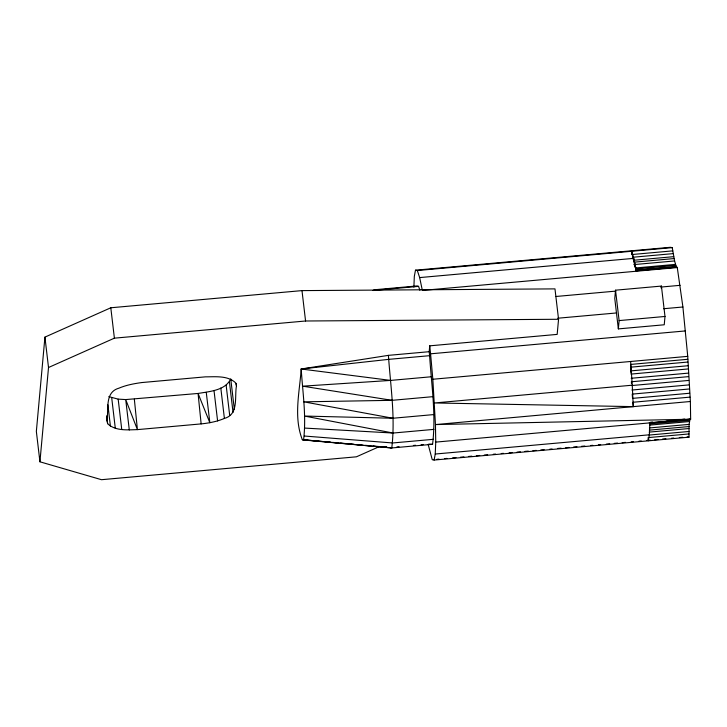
<?xml version="1.0" encoding="UTF-8"?>
<svg xmlns="http://www.w3.org/2000/svg" width="727" height="727" viewBox="0 0 727 727"><rect width="100%" height="100%" fill="white"/><g stroke="black" fill="none" stroke-linecap="round" stroke-linejoin="round"><path stroke-width="1.09" d="M428.158 444.406L432.256 459.728L434.11 460.055L689.014 437.172L689.087 424.386L690.059 419.206L649.275 422.869M303.568 439.989L391.78 447.959L432.565 444.297C436.209 414.917 431.465 385.083 429.621 355.685L388.836 359.347L301.205 368.998C299.551 392.498 293.454 416.889 302.314 439.671L303.568 439.989C306.485 416.444 302.677 392.544 301.205 368.998L388.409 355.358L429.194 351.695L429.721 345.834L557.173 334.393L558.554 319.271L554.974 288.883L301.987 290.609L110.804 307.775L44.929 337.119L36.35 431.402L39.93 461.799L101.507 479.702L356.421 456.81L379.067 446.723M388.409 355.358C390.544 386.073 395.443 417.243 391.78 447.959L302.314 439.671L322.597 441.489M413.89 287.074L414.317 276.414L415.48 270.19L670.385 247.298L672.239 247.634L674.601 260.948L676.255 266.673L677.273 267.554L682.907 306.994L687.742 356.357L690.377 401.504L690.65 419.215L435.746 442.107L435.255 454.03L434.11 460.055M688.914 433.946L648.13 437.609L648.23 440.835L649.375 434.801L649.865 422.878M39.93 461.799L48.518 367.508L44.929 337.119M106.878 420.742C108.968 409.555 104.37 392.235 118.937 388.173C126.18 385.092 133.941 383.647 141.701 382.566L205.423 376.85C215.51 376.877 227.842 375.323 235.721 382.938L236.466 385.864C234.367 397.051 238.965 414.372 224.398 418.434C217.01 421.569 209.094 423.087 201.143 423.896L137.421 429.621C127.489 429.875 115.357 431.147 107.623 423.677L106.478 417.362M615.524 290.191L614.769 298.506L618.35 328.895L664.242 324.778L664.996 316.463L661.416 286.075L615.524 290.191L619.113 320.589L618.35 328.895M661.225 288.146L661.416 286.075M636.488 271.216L633.79 258.358L631.454 251.297L636.488 271.216L631.454 251.297L631.79 253.45M108.786 396.642L118.165 399.132L125.716 399.577L198.071 393.461C209.349 391.48 225.234 390.608 230.75 378.903L234.33 409.301M48.518 367.508L114.393 338.164L305.567 320.998L558.554 319.271M415.48 270.19L417.334 270.526L672.239 247.634M631.954 254.532L672.739 250.87M632.399 257.285L673.184 253.623M417.334 270.526L419.661 277.587L633.79 258.358M634.017 260.23L673.702 256.667M634.435 262.138L674.12 258.567M633.817 264.61L674.601 260.948M418.57 286.365L377.786 290.028L376.232 289.61L372.96 290.518L376.232 289.61L417.016 285.947L418.57 286.365L419.87 290.255M636.316 267.899L675.474 264.383M675.874 265.437L635.598 269.054L636.634 270.78L676.91 267.163M676.255 266.673L635.98 270.29L676.619 267.063M677.273 267.554L422.36 290.437L419.661 277.587M556.046 296.471L615.824 291.109M660.943 287.056L680.118 285.329M557.682 318.235L616.632 312.946M663.587 308.73L682.907 306.994M619.113 320.589L664.996 316.463M429.721 345.834L430.584 353.813L685.488 330.921M432.838 396.669L392.053 400.332L302.714 386.173L390.69 380.412L431.474 376.75M435.746 442.107L435.455 424.577L432.829 379.249L687.742 356.357M687.769 359.292L630.673 364.427L630.945 373.015M630.718 367.171L687.815 362.046M630.882 370.87L687.978 365.745M630.981 374.087L688.078 368.962M631.2 378.267L688.296 373.133M688.469 376.641L631.372 381.775L631.499 383.665M630.636 361.492L632.254 385.201L434.446 402.967L633.281 406.629L690.377 401.504M631.627 385.564L688.723 380.439M631.908 390.026L689.014 384.901M689.332 388.981L632.236 394.107L632.545 398.369L689.641 393.243M433.928 429.375L393.143 433.038L304.459 416.053L392.898 418.252L433.683 414.59M689.978 397.133L632.881 402.267L633.281 406.629L435.455 424.577L690.65 419.215L690.305 418.643M433.519 439.308L392.734 442.97L304.331 436.027M650.62 422.205L652.828 422.005M667.159 420.724L669.358 420.524M674.874 420.024L677.082 419.833M682.589 419.334L684.798 419.134M649.874 423.886L689.559 420.324M396.851 446.951L399.05 446.751M413.381 445.469L415.59 445.269M421.097 444.77L423.305 444.579M428.812 444.079L432.565 444.297M649.665 425.113L689.35 421.551M649.402 427.949L689.087 424.386M649.311 430.13L688.987 426.567M649.229 432.111L688.905 428.548M435.255 454.03L649.375 434.801M649.256 435.046L688.942 431.484M436.773 459.319L439.035 459.119M444.688 458.61L446.951 458.41M452.603 457.901L455.993 457.592M460.509 457.192L463.908 456.883M468.424 456.483L471.814 456.174M476.339 455.765L479.729 455.465M484.246 455.057L487.644 454.757M493.297 454.248L495.55 454.048M501.203 453.539L503.466 453.33M509.118 452.83L512.508 452.521M517.033 452.112L520.423 451.812M524.939 451.403L528.329 451.103M532.855 450.695L536.244 450.395M540.77 449.986L544.159 449.677M549.812 449.168L552.066 448.968M557.718 448.459L561.108 448.159M565.633 447.75L569.023 447.45M573.548 447.041L576.938 446.732M581.455 446.333L584.853 446.024M590.497 445.515L592.759 445.315M598.412 444.806L600.675 444.606M606.327 444.097L609.717 443.797M614.233 443.388L617.632 443.079M622.148 442.679L625.538 442.37M631.181 441.862L633.417 441.662M639.015 441.162L641.259 440.962M646.857 440.462L650.211 440.153M654.691 439.753L658.053 439.453M662.533 439.053L665.887 438.754M671.484 438.245L673.729 438.045M679.327 437.545L682.68 437.245M392.053 400.332L303.768 401.831L392.898 418.252M304.658 428.085L393.143 433.038M324.851 441.689L330.494 442.189M332.748 442.398L338.382 442.897M340.636 443.097L346.27 443.606M348.524 443.806L354.158 444.315M356.421 444.515L362.055 445.024M365.436 445.324L369.943 445.724M373.324 446.033L378.958 446.532M381.212 446.732L386.855 447.241M301.205 368.998L390.69 380.412M384.638 446.751L386.882 447.069M687.16 436.836L689.014 437.172M390.235 447.541L391.78 447.959M635.68 268.999L636.634 270.78L634.453 263.192M635.698 268.726L636.634 270.78L634.353 263.51M635.171 266.982L636.634 270.78L635.144 266.6M632.89 257.776L633.826 261.029M301.987 290.609L305.567 320.998M236.193 383.62L236.466 385.864M229.45 382.02L233.031 412.409M226.133 385.128L229.714 415.526M220.817 388.045L224.398 418.434M214.011 390.526L217.6 420.924M206.259 392.344L209.849 422.741L198.071 393.461L201.143 423.896M129.297 429.975L125.716 399.577L137.421 429.621L134.341 399.178M110.804 307.775L114.393 338.164M118.165 399.132L121.754 429.53M111.713 397.842L115.293 428.23M107.896 404.848L110.422 426.231M106.687 415.799L107.623 423.677M429.194 351.695L429.621 355.685M430.584 353.813L432.829 379.249M632.254 385.201L633.281 406.629"/></g></svg>
